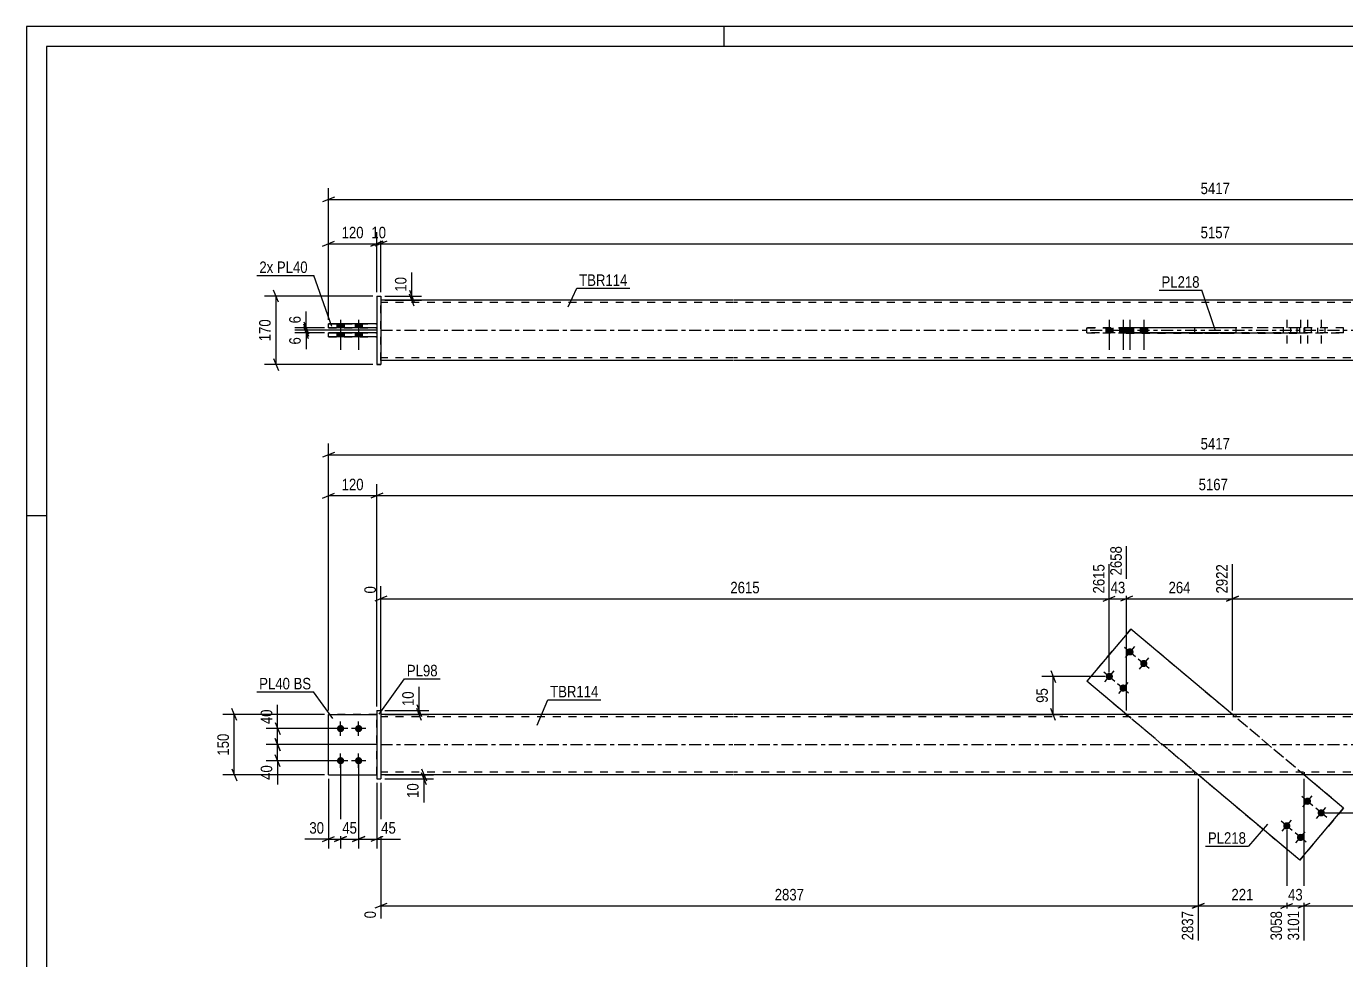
# Model space of a CAD drawing. Header units: millimetres. Extents: x 0 to 594, y 0 to 420.
# Drawn here: x 0 to 328.9, y 187.3 to 420 of the extents above; entities that cross this region are included whole.
import ezdxf

# ---------------------------------------------------------------- set-up
doc = ezdxf.new("R2010")
doc.units = ezdxf.units.MM
doc.linetypes.add('DXK_LINE_DOT2', pattern=[3.9198, 1.9599, -1.9599])
doc.linetypes.add('DXK_LINE_DOT3', pattern=[5.9187, 2.979, -0.9799, 0.9799, -0.9799])
doc.styles.add('Arial Narrow', font='ARIALN.TTF', dxfattribs={"height": 0.2})

# ---------------------------------------------------------------- blocks, each defined once
blk = doc.blocks.new('Unknown-580870984-1129')
at = {"color": 5, "linetype": 'Continuous'}
for p, q in [((594, 420), (0, 420)), ((0, 420), (0, 0)), ((174, 415), (174, 420)), ((589, 415), (5, 415)), ((5, 415), (5, 5)), ((5, 298), (0, 298))]:
    blk.add_line(p, q, dxfattribs=at)
blk = doc.blocks.new('Bolt-580870984-1681 - 1671')
at = {"linetype": 'Continuous'}
for points in [[(78.35, 245.82), (78.53, 245.8), (78.71, 245.74), (78.87, 245.65), (79.01, 245.52), (79.13, 245.37), (79.2, 245.2), (79.24, 245.01), (79.24, 244.82), (79.2, 244.64), (79.13, 244.47), (79.01, 244.32), (78.87, 244.19), (78.71, 244.1), (78.53, 244.04), (78.35, 244.02), (78.16, 244.04), (77.98, 244.1), (77.82, 244.19), (77.68, 244.32), (77.57, 244.47), (77.49, 244.64), (77.45, 244.82), (77.45, 245.01), (77.49, 245.2), (77.57, 245.37), (77.68, 245.52), (77.82, 245.65), (77.98, 245.74), (78.16, 245.8)], [(82.85, 245.82), (83.03, 245.8), (83.21, 245.74), (83.37, 245.65), (83.51, 245.52), (83.63, 245.37), (83.7, 245.2), (83.74, 245.01), (83.74, 244.82), (83.7, 244.64), (83.63, 244.47), (83.51, 244.32), (83.37, 244.19), (83.21, 244.1), (83.03, 244.04), (82.85, 244.02), (82.66, 244.04), (82.48, 244.1), (82.32, 244.19), (82.18, 244.32), (82.07, 244.47), (81.99, 244.64), (81.95, 244.82), (81.95, 245.01), (81.99, 245.2), (82.07, 245.37), (82.18, 245.52), (82.32, 245.65), (82.48, 245.74), (82.66, 245.8)], [(78.35, 237.82), (78.53, 237.8), (78.71, 237.74), (78.87, 237.65), (79.01, 237.52), (79.13, 237.37), (79.2, 237.2), (79.24, 237.01), (79.24, 236.82), (79.2, 236.64), (79.13, 236.47), (79.01, 236.32), (78.87, 236.19), (78.71, 236.1), (78.53, 236.04), (78.35, 236.02), (78.16, 236.04), (77.98, 236.1), (77.82, 236.19), (77.68, 236.32), (77.57, 236.47), (77.49, 236.64), (77.45, 236.82), (77.45, 237.01), (77.49, 237.2), (77.57, 237.37), (77.68, 237.52), (77.82, 237.65), (77.98, 237.74), (78.16, 237.8)], [(82.85, 237.82), (83.03, 237.8), (83.21, 237.74), (83.37, 237.65), (83.51, 237.52), (83.63, 237.37), (83.7, 237.2), (83.74, 237.01), (83.74, 236.82), (83.7, 236.64), (83.63, 236.47), (83.51, 236.32), (83.37, 236.19), (83.21, 236.1), (83.03, 236.04), (82.85, 236.02), (82.66, 236.04), (82.48, 236.1), (82.32, 236.19), (82.18, 236.32), (82.07, 236.47), (81.99, 236.64), (81.95, 236.82), (81.95, 237.01), (81.99, 237.2), (82.07, 237.37), (82.18, 237.52), (82.32, 237.65), (82.48, 237.74), (82.66, 237.8)]]:
    blk.add_hatch(color=1, dxfattribs=at).paths.add_polyline_path(points)
at = {"color": 1, "linetype": 'Continuous'}
for p, q in [((78.35, 243.12), (78.35, 246.72)), ((82.85, 243.12), (82.85, 246.72)), ((80.15, 244.92), (76.55, 244.92)), ((84.65, 244.92), (81.05, 244.92)), ((80.15, 236.92), (76.55, 236.92)), ((78.35, 235.12), (78.35, 238.72)), ((84.65, 236.92), (81.05, 236.92)), ((82.85, 235.12), (82.85, 238.72))]:
    blk.add_line(p, q, dxfattribs=at)
blk = doc.blocks.new('Part-580870984-1687 - 1671')
at = {"color": 2, "linetype": 'Continuous'}
for p, q in [((275.39, 269.74), (264.45, 256.73)), ((275.39, 269.74), (275.39, 269.74)), ((300.73, 248.42), (275.39, 269.74)), ((274.33, 248.42), (264.45, 256.73)), ((264.45, 256.73), (264.45, 256.73)), ((317.5, 212.09), (292.16, 233.42)), ((328.45, 225.1), (318.56, 233.42)), ((317.5, 212.09), (328.45, 225.1)), ((328.45, 225.1), (328.45, 225.1)), ((317.5, 212.09), (317.5, 212.09))]:
    blk.add_line(p, q, dxfattribs=at)
at = {"color": 7, "linetype": 'DXK_LINE_DOT2'}
for p, q in [((264.45, 256.73), (275.39, 269.74)), ((328.45, 225.1), (275.39, 269.74)), ((317.5, 212.09), (264.45, 256.73)), ((292.16, 233.42), (274.33, 248.42)), ((318.56, 233.42), (300.73, 248.42)), ((328.45, 225.1), (317.5, 212.09))]:
    blk.add_line(p, q, dxfattribs=at)
blk = doc.blocks.new('Bolt-580870984-1679 - 1671')
at = {"linetype": 'Continuous'}
for points in [[(319.43, 227.71), (319.61, 227.69), (319.79, 227.63), (319.96, 227.54), (320.1, 227.41), (320.21, 227.26), (320.28, 227.09), (320.32, 226.9), (320.32, 226.71), (320.28, 226.53), (320.21, 226.36), (320.1, 226.21), (319.96, 226.08), (319.79, 225.99), (319.61, 225.93), (319.43, 225.91), (319.24, 225.93), (319.06, 225.99), (318.9, 226.08), (318.76, 226.21), (318.65, 226.36), (318.57, 226.53), (318.53, 226.71), (318.53, 226.9), (318.57, 227.09), (318.65, 227.26), (318.76, 227.41), (318.9, 227.54), (319.06, 227.63), (319.24, 227.69)], [(322.87, 224.81), (323.06, 224.79), (323.24, 224.73), (323.4, 224.64), (323.54, 224.51), (323.65, 224.36), (323.73, 224.19), (323.77, 224), (323.77, 223.82), (323.73, 223.63), (323.65, 223.46), (323.54, 223.31), (323.4, 223.18), (323.24, 223.09), (323.06, 223.03), (322.87, 223.01), (322.68, 223.03), (322.5, 223.09), (322.34, 223.18), (322.2, 223.31), (322.09, 223.46), (322.01, 223.63), (321.97, 223.82), (321.97, 224), (322.01, 224.19), (322.09, 224.36), (322.2, 224.51), (322.34, 224.64), (322.5, 224.73), (322.68, 224.79)], [(314.28, 221.59), (314.46, 221.57), (314.64, 221.51), (314.81, 221.41), (314.94, 221.29), (315.06, 221.14), (315.13, 220.96), (315.17, 220.78), (315.17, 220.59), (315.13, 220.41), (315.06, 220.24), (314.94, 220.08), (314.81, 219.96), (314.64, 219.86), (314.46, 219.81), (314.28, 219.79), (314.09, 219.81), (313.91, 219.86), (313.75, 219.96), (313.61, 220.08), (313.5, 220.24), (313.42, 220.41), (313.38, 220.59), (313.38, 220.78), (313.42, 220.96), (313.5, 221.14), (313.61, 221.29), (313.75, 221.41), (313.91, 221.51), (314.09, 221.57)], [(317.72, 218.69), (317.91, 218.67), (318.09, 218.61), (318.25, 218.52), (318.39, 218.39), (318.5, 218.24), (318.58, 218.07), (318.61, 217.88), (318.61, 217.69), (318.58, 217.51), (318.5, 217.34), (318.39, 217.19), (318.25, 217.06), (318.09, 216.97), (317.91, 216.91), (317.72, 216.89), (317.53, 216.91), (317.35, 216.97), (317.19, 217.06), (317.05, 217.19), (316.94, 217.34), (316.86, 217.51), (316.82, 217.69), (316.82, 217.88), (316.86, 218.07), (316.94, 218.24), (317.05, 218.39), (317.19, 218.52), (317.35, 218.61), (317.53, 218.67)]]:
    blk.add_hatch(color=1, dxfattribs=at).paths.add_polyline_path(points)
at = {"color": 1, "linetype": 'Continuous'}
for p, q in [((320.8, 225.65), (318.05, 227.97)), ((318.27, 225.43), (320.59, 228.18)), ((324.25, 222.75), (321.49, 225.07)), ((321.71, 222.53), (324.03, 225.29)), ((315.65, 219.53), (312.9, 221.85)), ((313.12, 219.31), (315.44, 222.06)), ((319.1, 216.63), (316.34, 218.95)), ((316.56, 216.41), (318.88, 219.17))]:
    blk.add_line(p, q, dxfattribs=at)
blk = doc.blocks.new('Bolt-580870984-1680 - 1671')
at = {"linetype": 'Continuous'}
for points in [[(275.17, 264.95), (275.36, 264.93), (275.54, 264.87), (275.7, 264.77), (275.84, 264.65), (275.95, 264.5), (276.03, 264.32), (276.07, 264.14), (276.07, 263.95), (276.03, 263.77), (275.95, 263.6), (275.84, 263.44), (275.7, 263.32), (275.54, 263.22), (275.36, 263.17), (275.17, 263.15), (274.98, 263.17), (274.81, 263.22), (274.64, 263.32), (274.5, 263.44), (274.39, 263.6), (274.32, 263.77), (274.28, 263.95), (274.28, 264.14), (274.32, 264.32), (274.39, 264.5), (274.5, 264.65), (274.64, 264.77), (274.81, 264.87), (274.98, 264.93)], [(278.61, 262.05), (278.8, 262.03), (278.98, 261.97), (279.14, 261.88), (279.28, 261.75), (279.39, 261.6), (279.47, 261.43), (279.51, 261.24), (279.51, 261.05), (279.47, 260.87), (279.39, 260.7), (279.28, 260.55), (279.14, 260.42), (278.98, 260.33), (278.8, 260.27), (278.61, 260.25), (278.43, 260.27), (278.25, 260.33), (278.09, 260.42), (277.95, 260.55), (277.84, 260.7), (277.76, 260.87), (277.72, 261.05), (277.72, 261.24), (277.76, 261.43), (277.84, 261.6), (277.95, 261.75), (278.09, 261.88), (278.25, 261.97), (278.43, 262.03)], [(270.02, 258.82), (270.21, 258.8), (270.39, 258.75), (270.55, 258.65), (270.69, 258.53), (270.8, 258.37), (270.88, 258.2), (270.92, 258.02), (270.92, 257.83), (270.88, 257.65), (270.8, 257.47), (270.69, 257.32), (270.55, 257.2), (270.39, 257.1), (270.21, 257.04), (270.02, 257.02), (269.83, 257.04), (269.65, 257.1), (269.49, 257.2), (269.35, 257.32), (269.24, 257.47), (269.17, 257.65), (269.13, 257.83), (269.13, 258.02), (269.17, 258.2), (269.24, 258.37), (269.35, 258.53), (269.49, 258.65), (269.65, 258.75), (269.83, 258.8)], [(273.46, 255.93), (273.65, 255.91), (273.83, 255.85), (273.99, 255.76), (274.13, 255.63), (274.24, 255.48), (274.32, 255.31), (274.36, 255.12), (274.36, 254.93), (274.32, 254.75), (274.24, 254.58), (274.13, 254.43), (273.99, 254.3), (273.83, 254.21), (273.65, 254.15), (273.46, 254.13), (273.28, 254.15), (273.1, 254.21), (272.94, 254.3), (272.8, 254.43), (272.68, 254.58), (272.61, 254.75), (272.57, 254.93), (272.57, 255.12), (272.61, 255.31), (272.68, 255.48), (272.8, 255.63), (272.94, 255.76), (273.1, 255.85), (273.28, 255.91)]]:
    blk.add_hatch(color=1, dxfattribs=at).paths.add_polyline_path(points)
at = {"color": 1, "linetype": 'Continuous'}
for p, q in [((273.79, 265.2), (276.55, 262.89)), ((276.33, 265.42), (274.01, 262.67)), ((277.24, 262.31), (279.99, 259.99)), ((279.77, 262.53), (277.46, 259.77)), ((268.64, 259.08), (271.4, 256.77)), ((271.18, 259.3), (268.86, 256.55)), ((272.09, 256.19), (274.84, 253.87)), ((274.62, 256.4), (272.31, 253.65))]:
    blk.add_line(p, q, dxfattribs=at)
blk = doc.blocks.new('Part-580870984-1692 - 1671')
at = {"color": 2, "linetype": 'Continuous'}
for p, q in [((87.35, 249.42), (88.35, 249.42)), ((87.35, 249.42), (87.35, 232.42)), ((88.35, 249.42), (88.35, 249.42)), ((88.35, 249.42), (88.35, 232.42)), ((87.35, 232.42), (88.35, 232.42))]:
    blk.add_line(p, q, dxfattribs=at)
at = {"color": 7, "linetype": 'DXK_LINE_DOT2'}
for p, q in [((87.35, 249.42), (88.35, 249.42)), ((87.35, 232.42), (88.35, 232.42))]:
    blk.add_line(p, q, dxfattribs=at)
blk = doc.blocks.new('Part-580870984-1697 - 1671')
at = {"color": 7, "linetype": 'DXK_LINE_DOT2'}
for p, q in [((75.35, 233.42), (75.35, 248.42)), ((75.35, 248.42), (87.35, 248.42)), ((87.35, 248.42), (75.35, 248.42)), ((87.35, 233.42), (87.35, 248.42)), ((75.35, 233.42), (75.35, 233.42)), ((75.35, 233.42), (87.35, 233.42)), ((75.35, 233.42), (87.35, 233.42)), ((87.35, 233.42), (87.35, 233.42))]:
    blk.add_line(p, q, dxfattribs=at)
blk = doc.blocks.new('Part-580870984-1702 - 1671')
at = {"color": 2, "linetype": 'Continuous'}
for p, q in [((75.35, 233.42), (75.35, 248.42)), ((75.35, 248.42), (87.35, 248.42)), ((75.35, 233.42), (75.35, 233.42)), ((75.35, 233.42), (87.35, 233.42))]:
    blk.add_line(p, q, dxfattribs=at)
at = {"color": 7, "linetype": 'DXK_LINE_DOT2'}
for p, q in [((87.35, 248.42), (75.35, 248.42)), ((87.35, 233.42), (87.35, 248.42)), ((75.35, 233.42), (87.35, 233.42)), ((87.35, 233.42), (87.35, 233.42))]:
    blk.add_line(p, q, dxfattribs=at)
blk = doc.blocks.new('Part-580870984-1718 - 1671')
at = {"color": 2, "linetype": 'Continuous'}
for p, q in [((176.35, 248.42), (88.35, 248.42)), ((416.45, 248.42), (176.45, 248.42)), ((176.35, 233.42), (88.35, 233.42)), ((416.45, 233.42), (176.45, 233.42))]:
    blk.add_line(p, q, dxfattribs=at)
at = {"color": 7, "linetype": 'DXK_LINE_DOT2'}
for p, q in [((88.35, 248.42), (88.35, 233.42)), ((176.35, 247.82), (88.35, 247.82)), ((416.45, 247.82), (176.45, 247.82)), ((274.23, 248.42), (274.23, 247.82)), ((301.55, 248.42), (301.55, 247.82)), ((176.35, 234.02), (88.35, 234.02)), ((416.45, 234.02), (176.45, 234.02)), ((291.34, 233.42), (291.34, 234.02)), ((318.66, 233.42), (318.66, 234.02))]:
    blk.add_line(p, q, dxfattribs=at)
at = {"color": 7, "linetype": 'DXK_LINE_DOT3'}
for p, q in [((88.35, 240.92), (176.35, 240.92)), ((176.45, 240.92), (416.45, 240.92))]:
    blk.add_line(p, q, dxfattribs=at)
blk = doc.blocks.new('Part-580870984-1455 - 1366')
at = {"color": 2, "linetype": 'Continuous'}
for p, q in [((176.35, 351.73), (88.35, 351.73)), ((416.45, 351.73), (176.45, 351.73)), ((274.23, 344.93), (301.55, 344.93)), ((274.23, 344.83), (274.23, 344.93)), ((274.23, 343.63), (274.23, 343.53)), ((274.23, 343.53), (274.23, 343.53)), ((301.55, 343.53), (274.23, 343.53)), ((291.34, 344.93), (291.34, 344.83)), ((291.34, 343.53), (291.34, 343.63)), ((301.55, 344.93), (301.55, 343.53)), ((176.35, 336.73), (88.35, 336.73)), ((416.45, 336.73), (176.45, 336.73))]:
    blk.add_line(p, q, dxfattribs=at)
at = {"color": 7, "linetype": 'DXK_LINE_DOT2'}
for p, q in [((88.35, 336.73), (88.35, 351.73)), ((176.35, 351.13), (88.35, 351.13)), ((416.45, 351.13), (176.45, 351.13)), ((274.23, 344.93), (301.55, 344.93)), ((274.23, 343.53), (274.23, 344.83)), ((274.23, 343.53), (301.55, 343.53)), ((291.34, 344.93), (291.34, 344.93)), ((291.34, 344.93), (291.34, 344.93)), ((291.34, 344.93), (318.66, 344.93)), ((291.34, 344.93), (318.66, 344.93)), ((291.34, 343.53), (291.34, 344.83)), ((318.66, 343.53), (291.34, 343.53)), ((291.34, 343.53), (291.34, 343.53)), ((291.34, 343.53), (318.66, 343.53)), ((318.66, 344.93), (318.66, 343.53)), ((176.35, 337.33), (88.35, 337.33)), ((416.45, 337.33), (176.45, 337.33))]:
    blk.add_line(p, q, dxfattribs=at)
at = {"color": 7, "linetype": 'DXK_LINE_DOT3'}
for p, q in [((88.35, 344.23), (176.35, 344.23)), ((176.45, 344.23), (416.45, 344.23))]:
    blk.add_line(p, q, dxfattribs=at)
blk = doc.blocks.new('Part-580870984-1417 - 1366')
at = {"color": 2, "linetype": 'Continuous'}
for p, q in [((75.35, 342.63), (75.35, 343.63)), ((87.35, 343.63), (75.35, 343.63)), ((75.35, 342.63), (75.35, 342.63)), ((87.35, 342.63), (75.35, 342.63))]:
    blk.add_line(p, q, dxfattribs=at)
at = {"color": 7, "linetype": 'DXK_LINE_DOT2'}
for p, q in [((75.35, 343.63), (87.35, 343.63)), ((75.35, 342.63), (87.35, 342.63)), ((87.35, 343.63), (87.35, 342.63))]:
    blk.add_line(p, q, dxfattribs=at)
blk = doc.blocks.new('Bolt-580870984-1434 - 1366')
at = {"color": 1, "linetype": 'DXK_LINE_DOT2'}
for p, q in [((314.28, 346.83), (314.28, 339.33)), ((317.72, 346.83), (317.72, 339.33)), ((319.43, 346.83), (319.43, 339.33)), ((322.87, 346.83), (322.87, 339.33)), ((313.38, 344.83), (313.38, 343.63)), ((315.18, 344.83), (315.18, 343.63)), ((316.82, 344.83), (316.82, 343.63)), ((318.53, 344.83), (318.53, 343.63)), ((318.62, 344.83), (318.62, 343.63)), ((320.33, 344.83), (320.33, 343.63)), ((321.97, 344.83), (321.97, 343.63)), ((323.77, 344.83), (323.77, 343.63))]:
    blk.add_line(p, q, dxfattribs=at)
blk = doc.blocks.new('Bolt-580870984-1370 - 1366')
at = {"linetype": 'Continuous'}
for points in [[(77.45, 344.83), (79.25, 344.83), (79.25, 345.83), (77.45, 345.83)], [(77.45, 344.83), (79.25, 344.83), (79.25, 345.83), (77.45, 345.83)], [(81.95, 344.83), (83.75, 344.83), (83.75, 345.83), (81.95, 345.83)], [(81.95, 344.83), (83.75, 344.83), (83.75, 345.83), (81.95, 345.83)], [(77.45, 342.63), (79.25, 342.63), (79.25, 343.63), (77.45, 343.63)], [(77.45, 342.63), (79.25, 342.63), (79.25, 343.63), (77.45, 343.63)], [(81.95, 342.63), (83.75, 342.63), (83.75, 343.63), (81.95, 343.63)], [(81.95, 342.63), (83.75, 342.63), (83.75, 343.63), (81.95, 343.63)]]:
    blk.add_hatch(color=1, dxfattribs=at).paths.add_polyline_path(points)
at = {"color": 1, "linetype": 'Continuous'}
for p, q in [((77.45, 345.83), (77.45, 344.83)), ((77.45, 345.83), (77.45, 344.83)), ((78.35, 346.83), (78.35, 339.33)), ((78.35, 346.83), (78.35, 339.33)), ((79.25, 345.83), (79.25, 344.83)), ((79.25, 345.83), (79.25, 344.83)), ((81.95, 345.83), (81.95, 344.83)), ((81.95, 345.83), (81.95, 344.83)), ((82.85, 346.83), (82.85, 339.33)), ((82.85, 346.83), (82.85, 339.33)), ((83.75, 345.83), (83.75, 344.83)), ((83.75, 345.83), (83.75, 344.83)), ((77.45, 343.63), (77.45, 342.63)), ((77.45, 343.63), (77.45, 342.63)), ((79.25, 343.63), (79.25, 342.63)), ((79.25, 343.63), (79.25, 342.63)), ((81.95, 343.63), (81.95, 342.63)), ((81.95, 343.63), (81.95, 342.63)), ((83.75, 343.63), (83.75, 342.63)), ((83.75, 343.63), (83.75, 342.63))]:
    blk.add_line(p, q, dxfattribs=at)
blk = doc.blocks.new('Part-580870984-1412 - 1366')
at = {"color": 2, "linetype": 'Continuous'}
for p, q in [((75.35, 344.83), (75.35, 345.83)), ((87.35, 345.83), (75.35, 345.83)), ((75.35, 344.83), (75.35, 344.83)), ((87.35, 344.83), (75.35, 344.83))]:
    blk.add_line(p, q, dxfattribs=at)
at = {"color": 7, "linetype": 'DXK_LINE_DOT2'}
for p, q in [((75.35, 345.83), (75.35, 345.83)), ((75.35, 345.83), (87.35, 345.83)), ((87.35, 345.83), (87.35, 344.83)), ((75.35, 344.83), (87.35, 344.83))]:
    blk.add_line(p, q, dxfattribs=at)
blk = doc.blocks.new('Part-580870984-1396 - 1366')
at = {"color": 2, "linetype": 'Continuous'}
for p, q in [((264.45, 343.63), (264.45, 344.83)), ((275.39, 343.63), (275.39, 344.83)), ((301.55, 344.83), (275.39, 344.83)), ((301.55, 343.63), (275.39, 343.63))]:
    blk.add_line(p, q, dxfattribs=at)
at = {"color": 7, "linetype": 'DXK_LINE_DOT2'}
for p, q in [((317.5, 344.83), (264.45, 344.83)), ((264.45, 344.83), (275.39, 344.83)), ((264.45, 343.63), (317.5, 343.63)), ((275.39, 343.63), (264.45, 343.63)), ((328.45, 344.83), (301.55, 344.83)), ((328.45, 343.63), (301.55, 343.63)), ((317.5, 343.63), (317.5, 344.83)), ((328.45, 344.83), (317.5, 344.83)), ((317.5, 343.63), (328.45, 343.63)), ((328.45, 343.63), (328.45, 344.83))]:
    blk.add_line(p, q, dxfattribs=at)
blk = doc.blocks.new('Part-580870984-1397 - 1366')
at = {"color": 2, "linetype": 'Continuous'}
for p, q in [((87.35, 352.73), (88.35, 352.73)), ((87.35, 352.73), (87.35, 335.73)), ((88.35, 352.73), (88.35, 352.73)), ((88.35, 352.73), (88.35, 335.73)), ((88.35, 335.73), (87.35, 335.73)), ((87.35, 335.73), (87.35, 335.73))]:
    blk.add_line(p, q, dxfattribs=at)
at = {"color": 7, "linetype": 'DXK_LINE_DOT2'}
for p, q in [((87.35, 352.73), (88.35, 352.73)), ((88.35, 352.73), (88.35, 352.73)), ((87.35, 335.73), (88.35, 335.73))]:
    blk.add_line(p, q, dxfattribs=at)
blk = doc.blocks.new('Bolt-580870984-1435 - 1366')
at = {"linetype": 'Continuous'}
for points in [[(270.92, 344.83), (269.12, 344.83), (269.12, 343.63), (270.92, 343.63)], [(274.36, 344.83), (272.56, 344.83), (272.56, 343.63), (274.36, 343.63)], [(276.07, 344.83), (274.27, 344.83), (274.27, 343.63), (276.07, 343.63)], [(279.51, 344.83), (277.71, 344.83), (277.71, 343.63), (279.51, 343.63)]]:
    blk.add_hatch(color=1, dxfattribs=at).paths.add_polyline_path(points)
at = {"color": 1, "linetype": 'Continuous'}
for p, q in [((270.02, 346.83), (270.02, 339.33)), ((273.46, 346.83), (273.46, 339.33)), ((275.17, 346.83), (275.17, 339.33)), ((278.61, 346.83), (278.61, 339.33)), ((269.12, 344.83), (269.12, 343.63)), ((270.92, 344.83), (270.92, 343.63)), ((272.56, 344.83), (272.56, 343.63)), ((274.27, 344.83), (274.27, 343.63)), ((274.36, 344.83), (274.36, 343.63)), ((276.07, 344.83), (276.07, 343.63)), ((277.71, 344.83), (277.71, 343.63)), ((279.51, 344.83), (279.51, 343.63))]:
    blk.add_line(p, q, dxfattribs=at)
blk = doc.blocks.new('StraightDimension-580870984-1914 - 1671')
at = {"color": 7, "linetype": 'Continuous'}
for p, q in [((77.35, 244.92), (59.8, 244.92)), ((62.05, 246.42), (63.25, 243.42)), ((62.65, 240.92), (62.65, 244.92)), ((87.35, 240.92), (59.8, 240.92)), ((63.25, 239.42), (62.05, 242.42))]:
    blk.add_line(p, q, dxfattribs=at)
at = {"color": 0}
blk.add_wipeout([(61.9, 250.3), (57.7, 250.3), (57.7, 245.44), (61.9, 245.44)], dxfattribs=at)
at = {"color": 7, "linetype": 'Continuous'}
blk.add_line((62.65, 244.92), (62.65, 250.82), dxfattribs=at)
blk.add_line((62.65, 244.92), (62.65, 250.82), dxfattribs=at)
at = {"color": 3, "style": 'Arial Narrow'}
blk.add_text('40', height=2.863, rotation=90.0002, dxfattribs=at).set_placement((61.3, 246.04))
blk = doc.blocks.new('StraightDimension-580870984-1856 - 1671')
at = {"color": 7, "linetype": 'Continuous'}
for p, q in [((292.16, 232.42), (292.16, 192.13)), ((314.28, 219.69), (314.28, 192.13)), ((293.66, 201.34), (290.66, 200.14)), ((292.16, 200.74), (314.28, 200.74)), ((312.78, 200.14), (315.78, 201.34))]:
    blk.add_line(p, q, dxfattribs=at)
at = {"color": 0}
blk.add_wipeout([(306.56, 201.49), (306.56, 205.69), (299.87, 205.69), (299.87, 201.49)], dxfattribs=at)
at = {"color": 0, "linetype": 'Continuous'}
blk.add_wipeout([(313.68, 200.04), (309.48, 200.04), (309.48, 191.53), (313.68, 191.53)], dxfattribs=at)
at = {"color": 3, "style": 'Arial Narrow'}
blk.add_text('221', height=2.863, dxfattribs=at).set_placement((300.47, 202.09))
at = {"color": 3, "linetype": 'Continuous', "style": 'Arial Narrow'}
blk.add_text('3058', height=2.863, rotation=90.0002, dxfattribs=at).set_placement((313.08, 192.13))
blk = doc.blocks.new('StraightDimension-580870984-2023 - 1671')
at = {"color": 7, "linetype": 'Continuous'}
for p, q in [((269.02, 257.92), (253.19, 257.92)), ((255.44, 259.42), (256.64, 256.42)), ((256.04, 248.44), (256.04, 257.92)), ((199.68, 248.44), (258.44, 248.44)), ((256.64, 246.94), (255.44, 249.94))]:
    blk.add_line(p, q, dxfattribs=at)
at = {"color": 0}
blk.add_wipeout([(255.29, 255.61), (251.09, 255.61), (251.09, 250.75), (255.29, 250.75)], dxfattribs=at)
at = {"color": 3, "style": 'Arial Narrow'}
blk.add_text('95', height=2.863, rotation=90.0002, dxfattribs=at).set_placement((254.69, 251.35))
blk = doc.blocks.new('StraightDimension-580870984-1883 - 1671')
at = {"color": 7, "linetype": 'Continuous'}
for p, q in [((98.53, 234.92), (99.73, 231.92)), ((99.73, 230.92), (98.53, 233.92)), ((89.35, 233.42), (101.53, 233.42)), ((89.35, 232.42), (101.53, 232.42)), ((99.13, 232.42), (99.13, 233.42))]:
    blk.add_line(p, q, dxfattribs=at)
at = {"color": 0}
blk.add_wipeout([(98.38, 231.89), (94.18, 231.89), (94.18, 227.04), (98.38, 227.04)], dxfattribs=at)
at = {"color": 7, "linetype": 'Continuous'}
blk.add_line((99.13, 232.42), (99.13, 226.51), dxfattribs=at)
blk.add_line((99.13, 232.42), (99.13, 226.51), dxfattribs=at)
at = {"color": 3, "style": 'Arial Narrow'}
blk.add_text('10', height=2.863, rotation=90.0002, dxfattribs=at).set_placement((97.78, 227.64))
blk = doc.blocks.new('StraightDimension-580870984-1756 - 1671')
at = {"color": 7, "linetype": 'Continuous'}
for p, q in [((274.33, 249.42), (274.33, 290.42)), ((300.73, 249.42), (300.73, 285.92)), ((275.83, 277.91), (272.83, 276.71)), ((274.33, 277.31), (300.73, 277.31)), ((299.23, 276.71), (302.23, 277.91))]:
    blk.add_line(p, q, dxfattribs=at)
at = {"color": 0, "linetype": 'Continuous'}
blk.add_wipeout([(300.13, 286.52), (295.93, 286.52), (295.93, 278.01), (300.13, 278.01)], dxfattribs=at)
at = {"color": 0}
blk.add_wipeout([(290.87, 278.06), (290.87, 282.26), (284.19, 282.26), (284.19, 278.06)], dxfattribs=at)
at = {"color": 3, "linetype": 'Continuous', "style": 'Arial Narrow'}
blk.add_text('2922', height=2.863, rotation=90.0002, dxfattribs=at).set_placement((299.53, 278.61))
at = {"color": 3, "style": 'Arial Narrow'}
blk.add_text('264', height=2.863, dxfattribs=at).set_placement((284.79, 278.66))
blk = doc.blocks.new('StraightDimension-580870984-1901 - 1671')
at = {"color": 7, "linetype": 'Continuous'}
for p, q in [((87.35, 240.92), (59.8, 240.92)), ((62.05, 242.42), (63.25, 239.42)), ((62.65, 236.92), (62.65, 240.92)), ((77.35, 236.92), (59.8, 236.92)), ((63.25, 235.42), (62.05, 238.42))]:
    blk.add_line(p, q, dxfattribs=at)
at = {"color": 0}
blk.add_wipeout([(61.9, 236.39), (57.7, 236.39), (57.7, 231.54), (61.9, 231.54)], dxfattribs=at)
at = {"color": 7, "linetype": 'Continuous'}
blk.add_line((62.65, 236.92), (62.65, 231.01), dxfattribs=at)
blk.add_line((62.65, 236.92), (62.65, 231.01), dxfattribs=at)
at = {"color": 3, "style": 'Arial Narrow'}
blk.add_text('40', height=2.863, rotation=90.0002, dxfattribs=at).set_placement((61.3, 232.14))
blk = doc.blocks.new('StraightDimension-580870984-1778 - 1671')
at = {"color": 7, "linetype": 'Continuous'}
for p, q in [((274.33, 249.42), (274.33, 290.42)), ((270.02, 258.92), (270.02, 285.92)), ((268.52, 276.71), (271.52, 277.91)), ((270.02, 277.31), (274.33, 277.31)), ((275.83, 277.91), (272.83, 276.71))]:
    blk.add_line(p, q, dxfattribs=at)
at = {"color": 0}
blk.add_wipeout([(274.6, 278.06), (274.6, 282.26), (269.75, 282.26), (269.75, 278.06)], dxfattribs=at)
at = {"color": 0, "linetype": 'Continuous'}
blk.add_wipeout([(273.73, 291.02), (269.53, 291.02), (269.53, 282.51), (273.73, 282.51)], dxfattribs=at)
at = {"color": 3, "linetype": 'Continuous', "style": 'Arial Narrow'}
blk.add_text('2658', height=2.863, rotation=90.0002, dxfattribs=at).set_placement((273.13, 283.11))
at = {"color": 3, "style": 'Arial Narrow'}
blk.add_text('43', height=2.863, dxfattribs=at).set_placement((270.35, 278.66))
blk = doc.blocks.new('StraightDimension-580870984-2045 - 1671')
at = {"color": 7, "linetype": 'Continuous'}
for p, q in [((88.85, 303.6), (85.85, 302.4)), ((87.35, 250.42), (87.35, 305.85)), ((87.35, 303), (504.55, 303))]:
    blk.add_line(p, q, dxfattribs=at)
at = {"color": 0}
blk.add_wipeout([(300.2, 303.75), (300.2, 307.95), (291.69, 307.95), (291.69, 303.75)], dxfattribs=at)
at = {"color": 3, "style": 'Arial Narrow'}
blk.add_text('5167', height=2.863, dxfattribs=at).set_placement((292.29, 304.35))
blk = doc.blocks.new('StraightDimension-580870984-1870 - 1671')
at = {"color": 7, "linetype": 'Continuous'}
for p, q in [((88.35, 231.42), (88.35, 197.61)), ((292.16, 232.42), (292.16, 192.13)), ((89.85, 201.34), (86.85, 200.14)), ((88.35, 200.74), (292.16, 200.74)), ((290.66, 200.14), (293.66, 201.34))]:
    blk.add_line(p, q, dxfattribs=at)
at = {"color": 0}
blk.add_wipeout([(194.51, 201.49), (194.51, 205.69), (185.99, 205.69), (185.99, 201.49)], dxfattribs=at)
at = {"color": 0, "linetype": 'Continuous'}
for points in [[(87.75, 200.04), (83.55, 200.04), (83.55, 197.01), (87.75, 197.01)], [(291.56, 200.04), (287.36, 200.04), (287.36, 191.53), (291.56, 191.53)]]:
    blk.add_wipeout(points, dxfattribs=at)
at = {"color": 3, "style": 'Arial Narrow'}
blk.add_text('2837', height=2.863, dxfattribs=at).set_placement((186.59, 202.09))
at = {"color": 3, "linetype": 'Continuous', "style": 'Arial Narrow'}
for s, height, p in [('0', 2.86, (87.15, 197.61)), ('2837', 2.863, (290.96, 192.13))]:
    blk.add_text(s, height=height, rotation=90.0002, dxfattribs=at).set_placement(p)
blk = doc.blocks.new('StraightDimension-580870984-1805 - 1671')
at = {"color": 7, "linetype": 'Continuous'}
for p, q in [((78.35, 235.92), (78.35, 214.99)), ((75.35, 232.42), (75.35, 214.99)), ((73.85, 216.79), (76.85, 217.99)), ((75.35, 217.39), (78.35, 217.39)), ((79.85, 217.99), (76.85, 216.79))]:
    blk.add_line(p, q, dxfattribs=at)
at = {"color": 0}
blk.add_wipeout([(74.82, 218.14), (74.82, 222.34), (69.96, 222.34), (69.96, 218.14)], dxfattribs=at)
at = {"color": 7, "linetype": 'Continuous'}
blk.add_line((75.35, 217.39), (69.44, 217.39), dxfattribs=at)
blk.add_line((75.35, 217.39), (69.44, 217.39), dxfattribs=at)
at = {"color": 3, "style": 'Arial Narrow'}
blk.add_text('30', height=2.863, dxfattribs=at).set_placement((70.56, 218.74))
blk = doc.blocks.new('StraightDimension-580870984-1728 - 1671')
at = {"color": 7, "linetype": 'Continuous'}
for p, q in [((75.35, 249.42), (75.35, 316.02)), ((76.85, 313.77), (73.85, 312.57)), ((75.35, 313.17), (517.55, 313.17))]:
    blk.add_line(p, q, dxfattribs=at)
at = {"color": 0}
blk.add_wipeout([(300.7, 313.92), (300.7, 318.12), (292.19, 318.12), (292.19, 313.92)], dxfattribs=at)
at = {"color": 3, "style": 'Arial Narrow'}
blk.add_text('5417', height=2.863, dxfattribs=at).set_placement((292.79, 314.52))
blk = doc.blocks.new('StraightDimension-580870984-1742 - 1671')
at = {"color": 7, "linetype": 'Continuous'}
for p, q in [((300.73, 249.42), (300.73, 285.92)), ((504.55, 250.42), (504.55, 285.92)), ((302.23, 277.91), (299.23, 276.71)), ((300.73, 277.31), (504.55, 277.31)), ((503.05, 276.71), (506.05, 277.91))]:
    blk.add_line(p, q, dxfattribs=at)
at = {"color": 0, "linetype": 'Continuous'}
blk.add_wipeout([(503.95, 286.52), (499.75, 286.52), (499.75, 278.01), (503.95, 278.01)], dxfattribs=at)
at = {"color": 0}
blk.add_wipeout([(406.9, 278.06), (406.9, 282.26), (398.38, 282.26), (398.38, 278.06)], dxfattribs=at)
at = {"color": 3, "linetype": 'Continuous', "style": 'Arial Narrow'}
blk.add_text('5157', height=2.863, rotation=90.0002, dxfattribs=at).set_placement((503.35, 278.61))
at = {"color": 3, "style": 'Arial Narrow'}
blk.add_text('2235', height=2.863, dxfattribs=at).set_placement((398.98, 278.66))
blk = doc.blocks.new('StraightDimension-580870984-1794 - 1671')
at = {"color": 7, "linetype": 'Continuous'}
for p, q in [((270.02, 258.92), (270.02, 285.92)), ((88.35, 249.42), (88.35, 280.44)), ((89.85, 277.91), (86.85, 276.71)), ((88.35, 277.31), (270.02, 277.31)), ((268.52, 276.71), (271.52, 277.91))]:
    blk.add_line(p, q, dxfattribs=at)
at = {"color": 0, "linetype": 'Continuous'}
for points in [[(269.42, 286.52), (265.22, 286.52), (265.22, 278.01), (269.42, 278.01)], [(87.75, 281.04), (83.55, 281.04), (83.55, 278.01), (87.75, 278.01)]]:
    blk.add_wipeout(points, dxfattribs=at)
at = {"color": 0}
blk.add_wipeout([(183.44, 278.06), (183.44, 282.26), (174.93, 282.26), (174.93, 278.06)], dxfattribs=at)
at = {"color": 3, "linetype": 'Continuous', "style": 'Arial Narrow'}
for s, height, p in [('2615', 2.863, (268.82, 278.61)), ('0', 2.86, (87.15, 278.61))]:
    blk.add_text(s, height=height, rotation=90.0002, dxfattribs=at).set_placement(p)
at = {"color": 3, "style": 'Arial Narrow'}
blk.add_text('2615', height=2.863, dxfattribs=at).set_placement((175.53, 278.66))
blk = doc.blocks.new('StraightDimension-580870984-1815 - 1671')
at = {"color": 7, "linetype": 'Continuous'}
for p, q in [((78.35, 235.92), (78.35, 214.99)), ((82.85, 235.92), (82.85, 214.99)), ((76.85, 216.79), (79.85, 217.99)), ((78.35, 217.39), (82.85, 217.39)), ((84.35, 217.99), (81.35, 216.79))]:
    blk.add_line(p, q, dxfattribs=at)
at = {"color": 0}
blk.add_wipeout([(83.02, 218.14), (83.02, 222.34), (78.17, 222.34), (78.17, 218.14)], dxfattribs=at)
at = {"color": 3, "style": 'Arial Narrow'}
blk.add_text('45', height=2.863, dxfattribs=at).set_placement((78.77, 218.74))
blk = doc.blocks.new('StraightDimension-580870984-1822 - 1671')
at = {"color": 7, "linetype": 'Continuous'}
for p, q in [((82.85, 235.92), (82.85, 214.99)), ((87.35, 231.42), (87.35, 214.99)), ((81.35, 216.79), (84.35, 217.99)), ((82.85, 217.39), (87.35, 217.39)), ((88.85, 217.99), (85.85, 216.79))]:
    blk.add_line(p, q, dxfattribs=at)
at = {"color": 0}
blk.add_wipeout([(92.73, 218.14), (92.73, 222.34), (87.87, 222.34), (87.87, 218.14)], dxfattribs=at)
at = {"color": 7, "linetype": 'Continuous'}
blk.add_line((87.35, 217.39), (93.25, 217.39), dxfattribs=at)
blk.add_line((87.35, 217.39), (93.25, 217.39), dxfattribs=at)
at = {"color": 3, "style": 'Arial Narrow'}
blk.add_text('45', height=2.863, dxfattribs=at).set_placement((88.47, 218.74))
blk = doc.blocks.new('StraightDimension-580870984-1830 - 1671')
at = {"color": 7, "linetype": 'Continuous'}
for p, q in [((318.56, 232.42), (318.56, 192.13)), ((504.55, 231.42), (504.55, 192.13)), ((320.06, 201.34), (317.06, 200.14)), ((318.56, 200.74), (504.55, 200.74)), ((503.05, 200.14), (506.05, 201.34))]:
    blk.add_line(p, q, dxfattribs=at)
at = {"color": 0}
blk.add_wipeout([(415.81, 201.49), (415.81, 205.69), (407.3, 205.69), (407.3, 201.49)], dxfattribs=at)
at = {"color": 0, "linetype": 'Continuous'}
blk.add_wipeout([(503.95, 200.04), (499.75, 200.04), (499.75, 191.53), (503.95, 191.53)], dxfattribs=at)
at = {"color": 3, "style": 'Arial Narrow'}
blk.add_text('2056', height=2.863, dxfattribs=at).set_placement((407.9, 202.09))
at = {"color": 3, "linetype": 'Continuous', "style": 'Arial Narrow'}
blk.add_text('5157', height=2.863, rotation=90.0002, dxfattribs=at).set_placement((503.35, 192.13))
blk = doc.blocks.new('StraightDimension-580870984-1842 - 1671')
at = {"color": 7, "linetype": 'Continuous'}
for p, q in [((318.56, 232.42), (318.56, 192.13)), ((314.28, 219.69), (314.28, 192.13)), ((312.78, 200.14), (315.78, 201.34)), ((314.28, 200.74), (318.56, 200.74)), ((320.06, 201.34), (317.06, 200.14))]:
    blk.add_line(p, q, dxfattribs=at)
at = {"color": 0}
blk.add_wipeout([(318.85, 201.49), (318.85, 205.69), (313.99, 205.69), (313.99, 201.49)], dxfattribs=at)
at = {"color": 3, "style": 'Arial Narrow'}
blk.add_text('43', height=2.863, dxfattribs=at).set_placement((314.59, 202.09))
at = {"color": 0, "linetype": 'Continuous'}
blk.add_wipeout([(317.96, 200.04), (313.76, 200.04), (313.76, 191.53), (317.96, 191.53)], dxfattribs=at)
at = {"color": 3, "linetype": 'Continuous', "style": 'Arial Narrow'}
blk.add_text('3101', height=2.863, rotation=90.0002, dxfattribs=at).set_placement((317.36, 192.13))
blk = doc.blocks.new('StraightDimension-580870984-1892 - 1671')
at = {"color": 7, "linetype": 'Continuous'}
for p, q in [((97.34, 250.92), (98.54, 247.92)), ((89.35, 249.42), (100.34, 249.42)), ((89.35, 248.42), (100.34, 248.42)), ((98.54, 246.92), (97.34, 249.92)), ((97.94, 248.42), (97.94, 249.42))]:
    blk.add_line(p, q, dxfattribs=at)
at = {"color": 0}
blk.add_wipeout([(97.19, 254.8), (92.99, 254.8), (92.99, 249.94), (97.19, 249.94)], dxfattribs=at)
at = {"color": 7, "linetype": 'Continuous'}
blk.add_line((97.94, 249.42), (97.94, 255.32), dxfattribs=at)
blk.add_line((97.94, 249.42), (97.94, 255.32), dxfattribs=at)
at = {"color": 3, "style": 'Arial Narrow'}
blk.add_text('10', height=2.863, rotation=90.0002, dxfattribs=at).set_placement((96.59, 250.54))
blk = doc.blocks.new('StraightDimension-580870984-2035 - 1671')
at = {"color": 7, "linetype": 'Continuous'}
for p, q in [((73.85, 302.4), (76.85, 303.6)), ((75.35, 249.42), (75.35, 305.85)), ((75.35, 303), (87.35, 303)), ((88.85, 303.6), (85.85, 302.4)), ((87.35, 250.42), (87.35, 305.85))]:
    blk.add_line(p, q, dxfattribs=at)
at = {"color": 0}
blk.add_wipeout([(84.69, 303.75), (84.69, 307.95), (78, 307.95), (78, 303.75)], dxfattribs=at)
at = {"color": 3, "style": 'Arial Narrow'}
blk.add_text('120', height=2.863, dxfattribs=at).set_placement((78.6, 304.35))
blk = doc.blocks.new('StraightDimension-580870984-1971 - 1671')
at = {"color": 7, "linetype": 'Continuous'}
for p, q in [((74.35, 248.42), (48.99, 248.42)), ((52.44, 246.92), (51.24, 249.92)), ((51.84, 233.42), (51.84, 248.42)), ((51.24, 234.92), (52.44, 231.92)), ((74.35, 233.42), (48.99, 233.42))]:
    blk.add_line(p, q, dxfattribs=at)
at = {"color": 0}
blk.add_wipeout([(51.09, 244.26), (46.89, 244.26), (46.89, 237.58), (51.09, 237.58)], dxfattribs=at)
at = {"color": 3, "style": 'Arial Narrow'}
blk.add_text('150', height=2.863, rotation=90.0002, dxfattribs=at).set_placement((50.49, 238.18))
blk = doc.blocks.new('StraightDimension-580870984-1985 - 1671')
at = {"color": 7, "linetype": 'Continuous'}
for p, q in [((336.24, 234.92), (337.44, 231.92)), ((332.05, 233.42), (339.24, 233.42)), ((336.84, 223.91), (336.84, 233.42)), ((323.87, 223.91), (339.24, 223.91)), ((337.44, 222.41), (336.24, 225.41))]:
    blk.add_line(p, q, dxfattribs=at)
at = {"color": 0}
blk.add_wipeout([(336.09, 231.09), (331.89, 231.09), (331.89, 226.24), (336.09, 226.24)], dxfattribs=at)
at = {"color": 3, "style": 'Arial Narrow'}
blk.add_text('95', height=2.863, rotation=90.0002, dxfattribs=at).set_placement((335.49, 226.84))
blk = doc.blocks.new('StraightDimension-580870984-1574 - 1366')
at = {"color": 7, "linetype": 'Continuous'}
for p, q in [((88.35, 353.73), (88.35, 368.67)), ((89.85, 366.42), (86.85, 365.22)), ((88.35, 365.82), (504.55, 365.82))]:
    blk.add_line(p, q, dxfattribs=at)
at = {"color": 0}
blk.add_wipeout([(300.7, 366.57), (300.7, 370.77), (292.19, 370.77), (292.19, 366.57)], dxfattribs=at)
at = {"color": 3, "style": 'Arial Narrow'}
blk.add_text('5157', height=2.863, dxfattribs=at).set_placement((292.79, 367.17))
blk = doc.blocks.new('StraightDimension-580870984-1523 - 1366')
at = {"color": 7, "linetype": 'Continuous'}
for p, q in [((86.35, 352.73), (59.4, 352.73)), ((62.85, 351.23), (61.65, 354.23)), ((62.25, 335.73), (62.25, 352.73)), ((86.35, 335.73), (59.4, 335.73)), ((61.65, 337.23), (62.85, 334.23))]:
    blk.add_line(p, q, dxfattribs=at)
at = {"color": 0}
blk.add_wipeout([(61.5, 347.57), (57.3, 347.57), (57.3, 340.89), (61.5, 340.89)], dxfattribs=at)
at = {"color": 3, "style": 'Arial Narrow'}
blk.add_text('170', height=2.863, rotation=90.0002, dxfattribs=at).set_placement((60.9, 341.49))
blk = doc.blocks.new('StraightDimension-580870984-1469 - 1366')
at = {"color": 7, "linetype": 'Continuous'}
for p, q in [((89.35, 352.73), (98.52, 352.73)), ((95.52, 354.23), (96.72, 351.23)), ((96.72, 350.23), (95.52, 353.23)), ((96.12, 351.73), (96.12, 352.73)), ((89.35, 351.73), (98.52, 351.73))]:
    blk.add_line(p, q, dxfattribs=at)
at = {"color": 0}
blk.add_wipeout([(95.37, 358.11), (91.17, 358.11), (91.17, 353.26), (95.37, 353.26)], dxfattribs=at)
at = {"color": 7, "linetype": 'Continuous'}
blk.add_line((96.12, 352.73), (96.12, 358.64), dxfattribs=at)
blk.add_line((96.12, 352.73), (96.12, 358.64), dxfattribs=at)
at = {"color": 3, "style": 'Arial Narrow'}
blk.add_text('10', height=2.863, rotation=90.0002, dxfattribs=at).set_placement((94.77, 353.86))
blk = doc.blocks.new('StraightDimension-580870984-1487 - 1366')
at = {"color": 7, "linetype": 'Continuous'}
for p, q in [((69.15, 346.33), (70.35, 343.33)), ((70.35, 342.73), (69.15, 345.73)), ((74.35, 344.83), (66.9, 344.83)), ((87.35, 344.23), (66.9, 344.23)), ((69.75, 344.23), (69.75, 344.83))]:
    blk.add_line(p, q, dxfattribs=at)
at = {"color": 0}
blk.add_wipeout([(69, 348.38), (64.8, 348.38), (64.8, 345.36), (69, 345.36)], dxfattribs=at)
at = {"color": 7, "linetype": 'Continuous'}
blk.add_line((69.75, 344.83), (69.75, 348.91), dxfattribs=at)
blk.add_line((69.75, 344.83), (69.75, 348.91), dxfattribs=at)
at = {"color": 3, "style": 'Arial Narrow'}
blk.add_text('6', height=2.86, rotation=90.0002, dxfattribs=at).set_placement((68.4, 345.96))
blk = doc.blocks.new('StraightDimension-580870984-1506 - 1366')
at = {"color": 7, "linetype": 'Continuous'}
for p, q in [((69.15, 345.73), (70.35, 342.73)), ((87.35, 344.23), (66.9, 344.23)), ((74.35, 343.63), (66.9, 343.63)), ((70.35, 342.13), (69.15, 345.13)), ((69.75, 343.63), (69.75, 344.23))]:
    blk.add_line(p, q, dxfattribs=at)
at = {"color": 0}
blk.add_wipeout([(69, 343.11), (64.8, 343.11), (64.8, 340.08), (69, 340.08)], dxfattribs=at)
at = {"color": 7, "linetype": 'Continuous'}
blk.add_line((69.75, 343.63), (69.75, 339.55), dxfattribs=at)
blk.add_line((69.75, 343.63), (69.75, 339.55), dxfattribs=at)
at = {"color": 3, "style": 'Arial Narrow'}
blk.add_text('6', height=2.86, rotation=90.0002, dxfattribs=at).set_placement((68.4, 340.68))
blk = doc.blocks.new('StraightDimension-580870984-1543 - 1366')
at = {"color": 7, "linetype": 'Continuous'}
for p, q in [((75.35, 346.83), (75.35, 379.68)), ((76.85, 377.43), (73.85, 376.23)), ((75.35, 376.83), (517.55, 376.83))]:
    blk.add_line(p, q, dxfattribs=at)
at = {"color": 0}
blk.add_wipeout([(300.7, 377.58), (300.7, 381.78), (292.19, 381.78), (292.19, 377.58)], dxfattribs=at)
at = {"color": 3, "style": 'Arial Narrow'}
blk.add_text('5417', height=2.863, dxfattribs=at).set_placement((292.79, 378.18))
blk = doc.blocks.new('StraightDimension-580870984-1554 - 1366')
at = {"color": 7, "linetype": 'Continuous'}
for p, q in [((87.35, 353.73), (87.35, 368.67)), ((88.35, 353.73), (88.35, 368.67)), ((85.85, 365.22), (88.85, 366.42)), ((89.85, 366.42), (86.85, 365.22)), ((87.35, 365.82), (88.35, 365.82))]:
    blk.add_line(p, q, dxfattribs=at)
at = {"color": 0}
blk.add_wipeout([(90.27, 366.57), (90.27, 370.77), (85.42, 370.77), (85.42, 366.57)], dxfattribs=at)
at = {"color": 3, "style": 'Arial Narrow'}
blk.add_text('10', height=2.863, dxfattribs=at).set_placement((86.02, 367.17))
blk = doc.blocks.new('StraightDimension-580870984-1564 - 1366')
at = {"color": 7, "linetype": 'Continuous'}
for p, q in [((75.35, 346.83), (75.35, 368.67)), ((87.35, 353.73), (87.35, 368.67)), ((73.85, 365.22), (76.85, 366.42)), ((75.35, 365.82), (87.35, 365.82)), ((88.85, 366.42), (85.85, 365.22))]:
    blk.add_line(p, q, dxfattribs=at)
at = {"color": 0}
blk.add_wipeout([(84.69, 366.57), (84.69, 370.77), (78, 370.77), (78, 366.57)], dxfattribs=at)
at = {"color": 3, "style": 'Arial Narrow'}
blk.add_text('120', height=2.863, dxfattribs=at).set_placement((78.6, 367.17))
blk = doc.blocks.new('Mark-580870984-1688 - 1671')
at = {"color": 0}
blk.add_wipeout([(102.55, 257.96), (102.55, 260.96), (94.87, 260.96), (94.87, 257.96)], dxfattribs=at)
blk.add_wipeout([(102.55, 257.96), (102.55, 260.96), (94.87, 260.96), (94.87, 257.96)], dxfattribs=at)
at = {"color": 30, "linetype": 'Continuous'}
for p, q in [((87.99, 248.5), (94.27, 257.36)), ((94.27, 257.36), (103.15, 257.36))]:
    blk.add_line(p, q, dxfattribs=at)
at = {"color": 3, "style": 'Arial Narrow'}
blk.add_text('PL98', height=2.863, dxfattribs=at).set_placement((94.87, 257.96))
blk = doc.blocks.new('Mark-580870984-1683 - 1671')
at = {"color": 0}
blk.add_wipeout([(304.11, 216.21), (304.11, 219.21), (294.61, 219.21), (294.61, 216.21)], dxfattribs=at)
blk.add_wipeout([(304.11, 216.21), (304.11, 219.21), (294.61, 219.21), (294.61, 216.21)], dxfattribs=at)
at = {"color": 30, "linetype": 'Continuous'}
for p in [(309.47, 221.09), (294.01, 215.61)]:
    blk.add_line(p, (304.71, 215.61), dxfattribs=at)
at = {"color": 3, "style": 'Arial Narrow'}
blk.add_text('PL218', height=2.863, dxfattribs=at).set_placement((294.61, 216.21))
blk = doc.blocks.new('Mark-580870984-1714 - 1671')
at = {"color": 0}
blk.add_wipeout([(142.65, 252.71), (142.65, 255.71), (130.59, 255.71), (130.59, 252.71)], dxfattribs=at)
blk.add_wipeout([(142.65, 252.71), (142.65, 255.71), (130.59, 255.71), (130.59, 252.71)], dxfattribs=at)
at = {"color": 30, "linetype": 'Continuous'}
for p, q in [((127.39, 245.76), (129.99, 252.11)), ((129.99, 252.11), (143.25, 252.11))]:
    blk.add_line(p, q, dxfattribs=at)
at = {"color": 3, "style": 'Arial Narrow'}
blk.add_text('TBR114', height=2.863, dxfattribs=at).set_placement((130.59, 252.71))
blk = doc.blocks.new('MarkSet-580870984-2087 - 1671')
at = {"color": 0}
blk.add_wipeout([(65.72, 254.71), (65.72, 257.71), (58.05, 257.71), (58.05, 254.71)], dxfattribs=at)
blk.add_wipeout([(65.72, 254.71), (65.72, 257.71), (58.05, 257.71), (58.05, 254.71)], dxfattribs=at)
blk.add_wipeout([(71.01, 254.71), (71.01, 257.71), (66.62, 257.71), (66.62, 254.71)], dxfattribs=at)
blk.add_wipeout([(71.01, 254.71), (71.01, 257.71), (66.62, 257.71), (66.62, 254.71)], dxfattribs=at)
at = {"color": 30, "linetype": 'Continuous'}
for p in [(57.45, 254.11), (76.38, 247.48)]:
    blk.add_line(p, (71.61, 254.11), dxfattribs=at)
at = {"color": 3, "style": 'Arial Narrow'}
for s, p in [('PL40', (58.05, 254.71)), ('BS', (66.62, 254.71))]:
    blk.add_text(s, height=2.863, dxfattribs=at).set_placement(p)
blk = doc.blocks.new('Mark-580870984-1391 - 1366')
at = {"color": 0}
blk.add_wipeout([(292.53, 354.84), (292.53, 357.84), (283.03, 357.84), (283.03, 354.84)], dxfattribs=at)
blk.add_wipeout([(292.53, 354.84), (292.53, 357.84), (283.03, 357.84), (283.03, 354.84)], dxfattribs=at)
at = {"color": 30, "linetype": 'Continuous'}
for p in [(282.43, 354.24), (296.51, 344.06)]:
    blk.add_line(p, (293.13, 354.24), dxfattribs=at)
at = {"color": 3, "style": 'Arial Narrow'}
blk.add_text('PL218', height=2.863, dxfattribs=at).set_placement((283.03, 354.84))
blk = doc.blocks.new('Mark-580870984-1451 - 1366')
at = {"color": 0}
blk.add_wipeout([(149.89, 355.3), (149.89, 358.3), (137.83, 358.3), (137.83, 355.3)], dxfattribs=at)
blk.add_wipeout([(149.89, 355.3), (149.89, 358.3), (137.83, 358.3), (137.83, 355.3)], dxfattribs=at)
at = {"color": 30, "linetype": 'Continuous'}
for p, q in [((135.12, 350.04), (137.23, 354.7)), ((137.23, 354.7), (150.49, 354.7))]:
    blk.add_line(p, q, dxfattribs=at)
at = {"color": 3, "style": 'Arial Narrow'}
blk.add_text('TBR114', height=2.863, dxfattribs=at).set_placement((137.83, 355.3))
blk = doc.blocks.new('MarkSet-580870984-1662 - 1366')
at = {"color": 0}
blk.add_wipeout([(61.56, 358.52), (61.56, 361.52), (58.09, 361.52), (58.09, 358.52)], dxfattribs=at)
blk.add_wipeout([(61.56, 358.52), (61.56, 361.52), (58.09, 361.52), (58.09, 358.52)], dxfattribs=at)
blk.add_wipeout([(70.14, 358.52), (70.14, 361.52), (62.46, 361.52), (62.46, 358.52)], dxfattribs=at)
blk.add_wipeout([(70.14, 358.52), (70.14, 361.52), (62.46, 361.52), (62.46, 358.52)], dxfattribs=at)
at = {"color": 30, "linetype": 'Continuous'}
for p in [(57.49, 357.92), (76.19, 345.21)]:
    blk.add_line(p, (71.64, 357.92), dxfattribs=at)
at = {"color": 3, "style": 'Arial Narrow'}
for s, p in [('2x', (58.09, 358.52)), ('PL40', (62.46, 358.52))]:
    blk.add_text(s, height=2.863, dxfattribs=at).set_placement(p)

msp = doc.modelspace()

# ---------------------------------------------------------------- block references
for name in ['Unknown-580870984-1129', 'Part-580870984-1397 - 1366', 'Part-580870984-1455 - 1366', 'Part-580870984-1412 - 1366', 'Bolt-580870984-1370 - 1366', 'Bolt-580870984-1435 - 1366', 'Bolt-580870984-1434 - 1366', 'Part-580870984-1417 - 1366', 'Part-580870984-1396 - 1366', 'Part-580870984-1687 - 1671', 'Bolt-580870984-1680 - 1671', 'Part-580870984-1697 - 1671', 'Part-580870984-1702 - 1671', 'Bolt-580870984-1681 - 1671', 'Part-580870984-1692 - 1671', 'Part-580870984-1718 - 1671', 'Bolt-580870984-1679 - 1671']:
    msp.add_blockref(name, (0, 0))

# ---------------------------------------------------------------- next in the draw order: block references
for name in ['StraightDimension-580870984-1574 - 1366', 'StraightDimension-580870984-1756 - 1671', 'StraightDimension-580870984-2023 - 1671', 'StraightDimension-580870984-1914 - 1671', 'StraightDimension-580870984-1883 - 1671', 'StraightDimension-580870984-1856 - 1671']:
    msp.add_blockref(name, (0, 0))

# ---------------------------------------------------------------- next in the draw order: block references
for name in ['StraightDimension-580870984-1469 - 1366', 'StraightDimension-580870984-1523 - 1366', 'StraightDimension-580870984-1778 - 1671', 'StraightDimension-580870984-1901 - 1671', 'StraightDimension-580870984-1830 - 1671']:
    msp.add_blockref(name, (0, 0))

# ---------------------------------------------------------------- next in the draw order: block references
for name in ['StraightDimension-580870984-1487 - 1366', 'StraightDimension-580870984-2045 - 1671', 'StraightDimension-580870984-1805 - 1671', 'StraightDimension-580870984-1985 - 1671', 'StraightDimension-580870984-1870 - 1671', 'StraightDimension-580870984-1842 - 1671']:
    msp.add_blockref(name, (0, 0))

# ---------------------------------------------------------------- next in the draw order: block references
for name in ['StraightDimension-580870984-1506 - 1366', 'StraightDimension-580870984-1728 - 1671', 'StraightDimension-580870984-1815 - 1671', 'Mark-580870984-1683 - 1671']:
    msp.add_blockref(name, (0, 0))

# ---------------------------------------------------------------- next in the draw order: block references
for name in ['StraightDimension-580870984-1543 - 1366', 'StraightDimension-580870984-1794 - 1671', 'StraightDimension-580870984-1742 - 1671', 'StraightDimension-580870984-1822 - 1671']:
    msp.add_blockref(name, (0, 0))

# ---------------------------------------------------------------- next in the draw order: block references
for name in ['StraightDimension-580870984-1554 - 1366', 'Mark-580870984-1451 - 1366', 'Mark-580870984-1391 - 1366', 'StraightDimension-580870984-1892 - 1671', 'Mark-580870984-1714 - 1671']:
    msp.add_blockref(name, (0, 0))

# ---------------------------------------------------------------- next in the draw order: block references
for name in ['StraightDimension-580870984-1564 - 1366', 'StraightDimension-580870984-2035 - 1671']:
    msp.add_blockref(name, (0, 0))

# ---------------------------------------------------------------- next in the draw order: block references
for name in ['MarkSet-580870984-1662 - 1366', 'Mark-580870984-1688 - 1671', 'StraightDimension-580870984-1971 - 1671']:
    msp.add_blockref(name, (0, 0))

# ---------------------------------------------------------------- next in the draw order: block references
msp.add_blockref('MarkSet-580870984-2087 - 1671', (0, 0))

doc.saveas('drawing.dxf')
